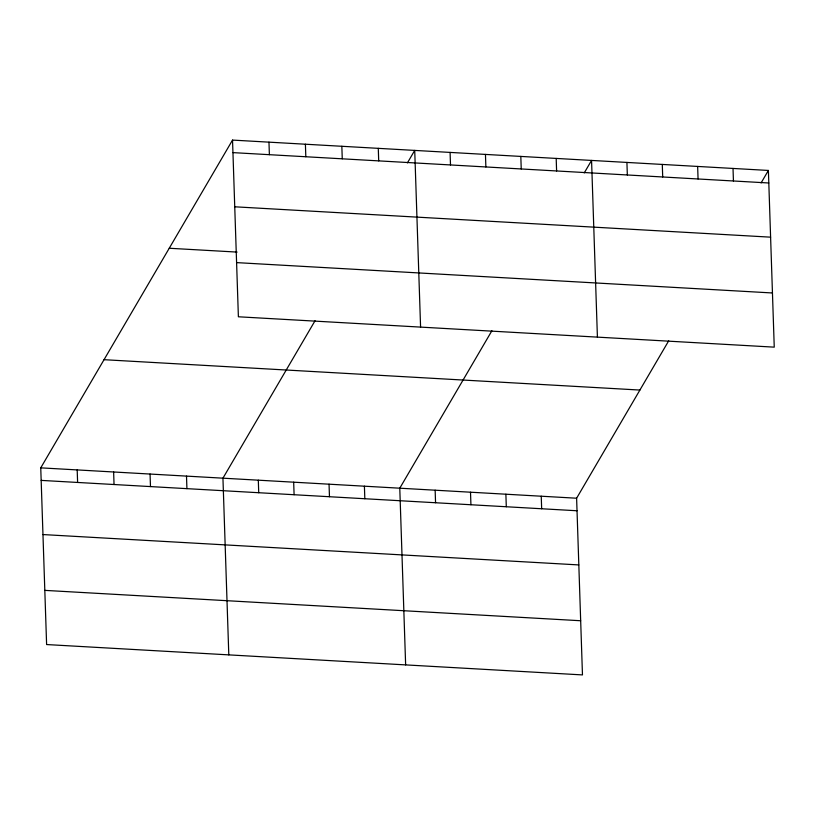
<?xml version="1.0" encoding="UTF-8"?>
<svg xmlns="http://www.w3.org/2000/svg" width="815" height="815" viewBox="0 0 815 815"><rect width="100%" height="100%" fill="white"/><g stroke="black" fill="none" stroke-linecap="round" stroke-linejoin="round"><path stroke-width="1.22" d="M668.738 340.762L576.613 498.22L582.47 674.912L46.608 644.553L40.75 467.851L232.53 140.088L768.392 170.447L774.25 347.149L238.388 316.78L232.53 140.088M315.069 320.723L222.943 478.171L228.801 654.873M407.419 162.888L414.723 150.408L420.581 327.11M491.903 330.747L399.778 488.195L405.636 664.897M584.253 172.912L591.558 160.433L597.415 337.125M761.088 182.937L768.392 170.447M232.947 152.619L768.8 182.988M234.74 206.796L770.603 237.165M169.245 248.249L237.094 252.09M236.595 262.613L772.457 292.972M104.035 359.69L639.897 390.059M40.75 467.851L576.613 498.22M41.168 480.392L577.03 510.761M42.961 534.559L578.823 564.927M44.815 590.376L580.677 620.745M733.021 168.45L733.439 180.981M697.65 166.443L698.068 178.984M662.289 164.436L662.707 176.977M626.918 162.43L627.336 174.97M556.187 158.426L556.604 170.967M541.241 496.213L541.659 508.754M520.816 156.419L521.233 168.96M505.881 494.206L506.298 506.747M485.455 154.422L485.872 166.953M470.51 492.209L470.927 504.74M450.084 152.415L450.501 164.946M435.149 490.202L435.556 502.743M378.282 148.34L378.7 160.881M364.407 486.188L364.825 498.729M341.842 146.282L342.259 158.813M329.046 484.192L329.464 496.722M305.401 144.214L305.819 156.755M293.675 482.185L294.093 494.725M268.97 142.146L269.378 154.687M258.314 480.178L258.722 492.718M186.503 476.113L186.92 488.643M150.062 474.045L150.48 486.586M113.631 471.977L114.039 484.518M77.191 469.919L77.608 482.449"/></g></svg>
